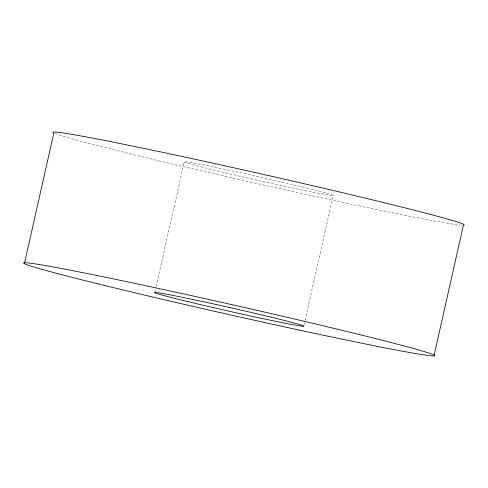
<?xml version="1.0" encoding="UTF-8"?>
<svg xmlns="http://www.w3.org/2000/svg" width="488" height="488" viewBox="0 0 488 488"><rect width="100%" height="100%" fill="white"/><g stroke="black" fill="none" stroke-linecap="round" stroke-linejoin="round"><path stroke-width="0.37" stroke-dasharray="2.44 1.83" d="M154.983 291.702L155.989 287.249M156.154 286.505L184.275 161.741M304.061 324.77L304.902 321.061M305.067 320.317L333.182 195.554A76.512 1.867 12.7 0 0 226.09 169.574A76.512 1.867 12.7 0 0 216.91 170.818A76.512 1.867 12.7 0 0 333.182 195.554M463.6 224.303A210.901 5.154 12.7 0 1 282.375 189.222A210.901 5.154 12.7 0 1 54.943 133.48"/><path stroke-width="0.73" d="M24.4 263.697L53.857 132.992A210.901 5.154 12.7 0 1 239.779 169.123A210.901 5.154 12.7 0 1 463.6 224.303L434.143 355.008M97.807 283.809A210.901 5.154 12.7 0 0 432.069 355.917A210.901 5.154 12.7 0 0 157.941 288.335A210.901 5.154 12.7 0 0 97.807 283.809M187.453 301.523A76.512 1.867 12.7 0 0 303.725 326.259A76.512 1.867 12.7 0 0 196.633 300.279A76.512 1.867 12.7 0 0 187.453 301.523"/></g></svg>
